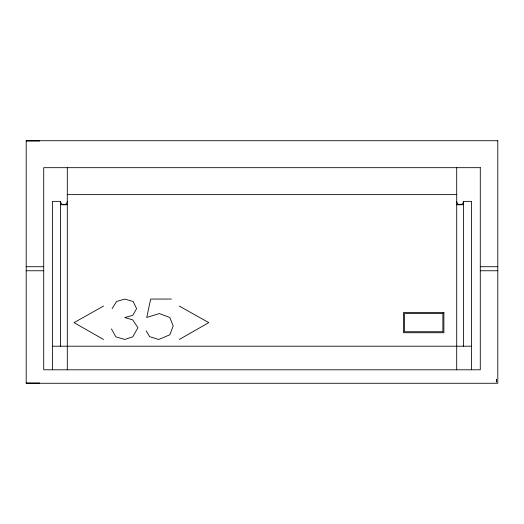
<?xml version="1.0" encoding="UTF-8"?>
<svg xmlns="http://www.w3.org/2000/svg" width="524" height="524" viewBox="0 0 524 524"><rect width="100%" height="100%" fill="white"/><g stroke="black" fill="none" stroke-linecap="round" stroke-linejoin="round"><path stroke-width="0.79" d="M112.097 308.669L116.531 301.503L124.771 299.073L133.162 301.503L136.6 308.669L132.749 315.343L124.771 317.544L132.749 319.895L137.943 327.71L132.749 336.821L124.771 339.48L115.889 336.821L111.461 328.948M179.267 339.48L208.775 322.633L179.267 306.062M103.542 306.062L74.035 322.633L103.542 339.48M26.2 140.969L39.673 140.969M67.295 194.627L456.705 194.627M67.295 201.367A3.367 3.367 0 0 1 63.928 204.733A3.367 3.367 0 0 1 60.561 201.367L52.472 201.367L52.472 369.793M456.705 201.367A3.367 3.367 0 0 0 460.072 204.733A3.367 3.367 0 0 0 463.439 201.367L471.528 201.367L471.528 369.793M60.561 204.733L67.295 204.733M456.705 204.733L463.439 204.733M26.2 266.716L43.715 266.716M480.285 266.716L497.8 266.716M26.2 270.757L43.715 270.757M480.285 270.757L497.8 270.757M171.361 299.053L150.657 299.053L146.753 317.459L159.322 313.575L169.822 317.459L173.195 325.961L169.822 334.79L158.707 339.48L149.661 336.663L146.137 330.775M52.472 346.213L471.528 346.213M26.2 383.031L39.673 383.031M463.439 201.367L463.439 346.213M456.705 167.68L456.705 369.793M67.295 167.68L67.295 369.793M60.561 201.367L60.561 346.213M497.8 140.733L26.2 140.733L26.2 383.267L497.8 383.267L497.8 140.733M480.285 167.68L43.715 167.68L43.715 369.793L480.285 369.793L480.285 167.68M443.887 312.527L403.467 312.527L403.467 332.74L443.887 332.74L443.887 312.527M442.878 313.542L404.476 313.542L404.476 331.731L442.878 331.731L442.878 313.542M496.451 379.225L496.339 381.924L496.451 379.225"/></g></svg>
